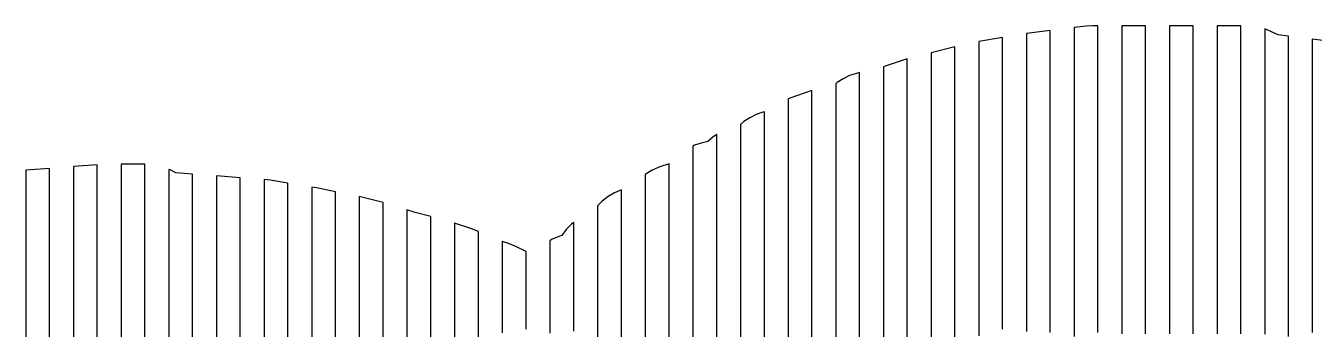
# Model space of a CAD drawing. Header units: millimetres. Extents: x -6 to 1890, y -8 to 898.
# Drawn here: x 517.6 to 733.9, y 626.4 to 677.4 of the extents above; entities that cross this region are included whole.
import ezdxf

# ---------------------------------------------------------------- set-up
doc = ezdxf.new("R2010")
doc.units = ezdxf.units.MM
doc.layers.add('PASSADAS_COMPLETAS', color=1, linetype='CONTINUOUS')
doc.layers.add('PECAS_2D', color=3, linetype='CONTINUOUS')

msp = doc.modelspace()

# ---------------------------------------------------------------- linework, layer by layer
at = {"layer": 'PASSADAS_COMPLETAS'}
for points in [[(697.578, 625.827), (697.578, 627.116), (697.578, 628.405), (697.578, 629.694), (697.578, 630.982), (697.578, 660.624), (697.578, 661.913), (697.578, 663.202), (697.578, 664.49), (697.578, 665.779), (697.578, 669.646), (697.578, 670.934), (697.578, 672.223), (697.578, 677.378), (696.716, 677.378), (695.587, 677.308), (693.578, 677.057), (693.578, 671.867), (693.578, 670.57), (693.578, 666.678), (693.578, 665.38), (693.578, 664.083), (693.578, 662.785), (693.578, 661.488), (693.578, 660.191), (693.578, 629.053), (693.578, 627.756), (693.578, 626.458), (693.578, 625.161)], [(705.578, 625.58), (705.578, 626.875), (705.578, 628.17), (705.578, 629.465), (705.578, 630.759), (705.578, 660.544), (705.578, 661.839), (705.578, 663.134), (705.578, 664.428), (705.578, 665.723), (705.578, 668.313), (705.578, 672.198), (705.578, 673.493), (705.578, 677.378), (701.578, 677.378), (701.578, 672.198), (701.578, 670.903), (701.578, 667.018), (701.578, 665.723), (701.578, 664.428), (701.578, 663.134), (701.578, 661.839), (701.578, 660.544), (701.578, 630.759), (701.578, 629.465), (701.578, 628.17), (701.578, 626.875), (701.578, 625.58)], [(713.578, 625.58), (713.578, 626.875), (713.578, 628.17), (713.578, 629.465), (713.578, 630.759), (713.578, 660.544), (713.578, 661.839), (713.578, 663.134), (713.578, 664.428), (713.578, 665.723), (713.578, 669.608), (713.578, 672.198), (713.578, 673.493), (713.578, 677.378), (709.578, 677.378), (709.578, 673.493), (709.578, 672.198), (709.578, 668.313), (709.578, 665.723), (709.578, 664.428), (709.578, 663.134), (709.578, 661.839), (709.578, 660.544), (709.578, 630.759), (709.578, 629.465), (709.578, 628.17), (709.578, 626.875), (709.578, 625.58)], [(721.578, 625.58), (721.578, 626.875), (721.578, 628.17), (721.578, 629.465), (721.578, 630.759), (721.578, 660.544), (721.578, 661.839), (721.578, 663.134), (721.578, 664.428), (721.578, 665.723), (721.578, 669.608), (721.578, 670.903), (721.578, 672.198), (721.578, 677.378), (717.578, 677.378), (717.578, 673.493), (717.578, 672.198), (717.578, 668.313), (717.578, 665.723), (717.578, 664.428), (717.578, 663.134), (717.578, 661.839), (717.578, 660.544), (717.578, 630.759), (717.578, 629.465), (717.578, 628.17), (717.578, 626.875), (717.578, 625.58)], [(681.578, 626.343), (681.578, 658.625), (681.578, 659.916), (681.578, 661.207), (681.578, 662.499), (681.578, 666.372), (681.578, 668.955), (681.578, 670.246), (681.578, 675.412), (677.578, 674.745), (677.578, 669.534), (677.578, 668.231), (677.578, 664.323), (677.578, 663.021), (677.578, 661.718), (677.578, 660.415), (677.578, 659.113), (677.578, 657.81), (677.578, 656.507), (677.578, 625.242)], [(689.578, 625.814), (689.578, 627.115), (689.578, 628.416), (689.578, 629.717), (689.578, 659.643), (689.578, 660.944), (689.578, 662.245), (689.578, 663.546), (689.578, 664.847), (689.578, 668.75), (689.578, 670.051), (689.578, 671.352), (689.578, 676.557), (685.578, 676.057), (685.578, 670.922), (685.578, 669.639), (685.578, 665.788), (685.578, 664.505), (685.578, 663.221), (685.578, 661.937), (685.578, 660.654), (685.578, 659.37), (685.578, 658.087), (685.578, 628.564), (685.578, 627.281), (685.578, 625.997)], [(729.578, 625.143), (729.578, 626.437), (729.578, 627.731), (729.578, 629.025), (729.578, 660.077), (729.578, 661.371), (729.578, 662.665), (729.578, 663.959), (729.578, 665.252), (729.578, 669.134), (729.578, 670.428), (729.578, 671.722), (729.578, 675.603), (727.828, 675.822), (726.637, 676.417), (725.578, 676.849), (725.578, 671.717), (725.578, 670.434), (725.578, 666.585), (725.578, 665.302), (725.578, 664.019), (725.578, 662.736), (725.578, 661.453), (725.578, 660.171), (725.578, 630.663), (725.578, 629.38), (725.578, 628.097), (725.578, 626.814), (725.578, 625.531)], [(736.623, 674.723), (733.578, 675.103), (733.578, 671.21), (733.578, 669.912), (733.578, 666.019), (733.578, 664.721), (733.578, 663.424), (733.578, 662.126), (733.578, 660.828), (733.578, 659.53), (733.578, 629.683), (733.578, 628.385), (733.578, 627.087), (733.578, 625.79)], [(673.578, 624.356), (673.578, 656.893), (673.578, 658.195), (673.578, 659.496), (673.578, 660.798), (673.578, 662.099), (673.578, 666.004), (673.578, 667.305), (673.578, 668.607), (673.578, 673.813), (669.578, 672.813), (669.578, 667.615), (669.578, 666.316), (669.578, 662.417), (669.578, 659.819), (669.578, 658.519), (669.578, 657.22), (669.578, 655.92), (669.578, 623.435)], [(665.578, 621.845), (665.578, 653.863), (665.578, 655.143), (665.578, 656.424), (665.578, 657.705), (665.578, 658.985), (665.578, 662.828), (665.578, 665.389), (665.578, 666.67), (665.578, 671.792), (661.854, 670.559), (661.578, 670.49), (661.578, 665.303), (661.578, 664.006), (661.578, 660.116), (661.578, 657.523), (661.578, 656.226), (661.578, 654.929), (661.578, 653.632), (661.578, 652.336), (661.578, 619.918)], [(657.578, 617.903), (657.578, 651.434), (657.578, 652.724), (657.578, 654.013), (657.578, 655.303), (657.578, 656.593), (657.578, 660.462), (657.578, 663.041), (657.578, 664.331), (657.578, 669.49), (657.023, 669.351), (655.885, 668.985), (654.796, 668.469), (653.785, 667.813), (653.578, 667.637), (653.578, 662.411), (653.578, 661.105), (653.578, 655.88), (653.578, 654.573), (653.578, 653.267), (653.578, 651.96), (653.578, 650.654), (653.578, 616.688)], [(649.578, 612.154), (649.578, 648.362), (649.578, 649.655), (649.578, 650.948), (649.578, 652.242), (649.578, 653.535), (649.578, 657.414), (649.578, 660.001), (649.578, 661.294), (649.578, 666.466), (646.011, 665.278), (645.578, 665.095), (645.578, 659.927), (645.578, 658.635), (645.578, 654.759), (645.578, 652.174), (645.578, 650.882), (645.578, 649.59), (645.578, 648.298), (645.578, 647.006), (645.578, 609.537)], [(641.578, 608.174), (641.578, 643.349), (641.578, 644.651), (641.578, 645.954), (641.578, 647.257), (641.578, 648.56), (641.578, 649.862), (641.578, 653.771), (641.578, 656.376), (641.578, 657.679), (641.578, 662.89), (641.306, 662.834), (640.193, 662.449), (639.134, 661.92), (638.157, 661.262), (637.578, 660.753), (637.578, 655.595), (637.578, 654.306), (637.578, 650.438), (637.578, 649.149), (637.578, 647.859), (637.578, 646.57), (637.578, 645.281), (637.578, 643.991), (637.578, 642.702), (637.578, 605.311)], [(633.578, 602.64), (633.578, 639.836), (633.578, 641.118), (633.578, 642.401), (633.578, 643.684), (633.578, 644.966), (633.578, 646.249), (633.578, 650.097), (633.578, 652.662), (633.578, 653.945), (633.578, 659.075), (632.987, 658.677), (632.104, 657.899), (630.965, 657.663), (629.852, 657.278), (629.578, 657.141), (629.578, 651.959), (629.578, 650.664), (629.578, 646.777), (629.578, 644.186), (629.578, 642.89), (629.578, 641.595), (629.578, 640.299), (629.578, 639.004), (629.578, 637.708), (629.578, 600.137)], [(521.578, 605.495), (521.578, 636.564), (521.578, 637.859), (521.578, 639.153), (521.578, 640.448), (521.578, 644.331), (521.578, 646.92), (521.578, 648.215), (521.578, 653.393), (517.578, 653.085), (517.578, 647.895), (517.578, 646.598), (517.578, 642.705), (517.578, 641.407), (517.578, 640.11), (517.578, 638.812), (517.578, 637.515), (517.578, 636.217), (517.578, 606.373)], [(529.578, 607.694), (529.578, 637.284), (529.578, 638.57), (529.578, 639.857), (529.578, 641.143), (529.578, 642.43), (529.578, 646.289), (529.578, 647.576), (529.578, 648.862), (529.578, 654.008), (525.578, 653.701), (525.578, 648.535), (525.578, 647.243), (525.578, 642.077), (525.578, 640.786), (525.578, 639.494), (525.578, 638.203), (525.578, 636.911), (525.578, 605.916)], [(537.578, 607.492), (537.578, 637.277), (537.578, 638.572), (537.578, 639.867), (537.578, 641.161), (537.578, 642.456), (537.578, 646.341), (537.578, 647.636), (537.578, 648.931), (537.578, 654.111), (533.578, 654.111), (533.578, 648.931), (533.578, 647.636), (533.578, 643.751), (533.578, 642.456), (533.578, 641.161), (533.578, 639.867), (533.578, 638.572), (533.578, 637.277), (533.578, 607.492)], [(625.578, 596.798), (625.578, 634.603), (625.578, 635.907), (625.578, 637.211), (625.578, 638.514), (625.578, 639.818), (625.578, 641.121), (625.578, 645.032), (625.578, 647.64), (625.578, 648.943), (625.578, 654.158), (624.037, 653.644), (622.745, 653.1), (621.578, 652.378), (621.578, 647.154), (621.578, 645.847), (621.578, 640.622), (621.578, 638.01), (621.578, 636.704), (621.578, 635.398), (621.578, 634.091), (621.578, 632.785), (621.578, 594.905)], [(545.578, 605.72), (545.578, 636.867), (545.578, 638.164), (545.578, 639.462), (545.578, 640.76), (545.578, 642.058), (545.578, 647.249), (545.578, 648.547), (545.578, 652.44), (542.785, 652.655), (541.794, 653.15), (541.578, 653.238), (541.578, 649.32), (541.578, 648.014), (541.578, 644.096), (541.578, 642.79), (541.578, 641.484), (541.578, 640.178), (541.578, 638.872), (541.578, 637.566), (541.578, 607.528)], [(553.578, 606.107), (553.578, 636.15), (553.578, 637.456), (553.578, 638.763), (553.578, 640.069), (553.578, 641.375), (553.578, 645.294), (553.578, 646.6), (553.578, 647.906), (553.578, 651.825), (549.578, 652.132), (549.578, 648.229), (549.578, 646.929), (549.578, 641.725), (549.578, 640.424), (549.578, 639.123), (549.578, 637.822), (549.578, 636.521), (549.578, 606.598)], [(561.578, 603.155), (561.578, 634.13), (561.578, 635.42), (561.578, 636.711), (561.578, 638.001), (561.578, 639.292), (561.578, 640.583), (561.578, 645.745), (561.578, 647.036), (561.578, 650.907), (558.61, 651.402), (557.578, 651.517), (557.578, 647.663), (557.578, 646.378), (557.578, 642.524), (557.578, 641.24), (557.578, 639.955), (557.578, 638.67), (557.578, 637.386), (557.578, 636.101), (557.578, 605.268)], [(569.578, 601.908), (569.578, 634.046), (569.578, 635.331), (569.578, 636.617), (569.578, 637.902), (569.578, 641.759), (569.578, 644.33), (569.578, 645.615), (569.578, 649.472), (566.365, 650.109), (565.578, 650.241), (565.578, 646.335), (565.578, 645.033), (565.578, 641.127), (565.578, 639.826), (565.578, 638.524), (565.578, 637.222), (565.578, 635.92), (565.578, 634.618), (565.578, 603.372)], [(617.578, 593.063), (617.578, 629.148), (617.578, 630.436), (617.578, 631.725), (617.578, 633.014), (617.578, 634.303), (617.578, 635.591), (617.578, 639.458), (617.578, 642.035), (617.578, 643.324), (617.578, 649.768), (616.435, 649.299), (615.355, 648.672), (614.366, 647.899), (613.578, 647.086), (613.578, 640.671), (613.578, 639.389), (613.578, 635.54), (613.578, 632.974), (613.578, 631.691), (613.578, 630.408), (613.578, 629.126), (613.578, 627.843), (613.578, 626.56), (613.578, 591.922)], [(577.578, 599.393), (577.578, 632.005), (577.578, 633.31), (577.578, 634.614), (577.578, 635.919), (577.578, 637.223), (577.578, 641.137), (577.578, 642.441), (577.578, 643.746), (577.578, 647.659), (573.578, 648.659), (573.578, 644.768), (573.578, 643.471), (573.578, 639.58), (573.578, 638.283), (573.578, 636.986), (573.578, 635.689), (573.578, 634.391), (573.578, 631.797), (573.578, 600.667)], [(585.578, 597.497), (585.578, 629.821), (585.578, 631.114), (585.578, 632.407), (585.578, 633.7), (585.578, 634.992), (585.578, 638.871), (585.578, 640.164), (585.578, 641.457), (585.578, 645.336), (582.927, 645.999), (581.578, 646.449), (581.578, 642.527), (581.578, 641.22), (581.578, 637.298), (581.578, 635.991), (581.578, 634.684), (581.578, 633.376), (581.578, 632.069), (581.578, 630.762), (581.578, 598.082)], [(593.578, 593.574), (593.578, 627.234), (593.578, 628.529), (593.578, 629.823), (593.578, 631.118), (593.578, 632.413), (593.578, 636.297), (593.578, 637.591), (593.578, 638.886), (593.578, 642.77), (592.307, 643.303), (589.578, 644.213), (589.578, 640.32), (589.578, 639.023), (589.578, 635.13), (589.578, 633.833), (589.578, 632.535), (589.578, 631.237), (589.578, 629.94), (589.578, 628.642), (589.578, 594.907)], [(609.578, 626.037), (609.578, 627.343), (609.578, 628.649), (609.578, 629.955), (609.578, 633.873), (609.578, 636.485), (609.578, 637.791), (609.578, 644.32), (609.196, 644.022), (608.327, 643.125), (607.598, 642.132), (607.233, 642.011), (605.961, 641.477), (605.578, 641.241), (605.578, 634.761), (605.578, 633.465), (605.578, 629.577), (605.578, 626.985), (605.578, 625.689)], [(601.578, 626.345), (601.578, 627.652), (601.578, 628.959), (601.578, 632.88), (601.578, 634.188), (601.578, 635.495), (601.578, 639.416), (599.962, 640.224), (598.77, 640.718), (597.578, 641.115), (597.578, 637.274), (597.578, 635.993), (597.578, 632.152), (597.578, 630.871), (597.578, 629.591), (597.578, 628.31), (597.578, 627.03), (597.578, 625.749)]]:
    msp.add_lwpolyline(points, dxfattribs=at)
at = {"layer": 'PECAS_2D'}
for points in [[(697.578, 625.827), (697.578, 627.116), (697.578, 628.405), (697.578, 629.694), (697.578, 630.982), (697.578, 660.624), (697.578, 661.913), (697.578, 663.202), (697.578, 664.49), (697.578, 665.779), (697.578, 669.646), (697.578, 670.934), (697.578, 672.223), (697.578, 677.378), (696.716, 677.378), (695.587, 677.308), (693.578, 677.057), (693.578, 671.867), (693.578, 670.57), (693.578, 666.678), (693.578, 665.38), (693.578, 664.083), (693.578, 662.785), (693.578, 661.488), (693.578, 660.191), (693.578, 629.053), (693.578, 627.756), (693.578, 626.458), (693.578, 625.161)], [(705.578, 625.58), (705.578, 626.875), (705.578, 628.17), (705.578, 629.465), (705.578, 630.759), (705.578, 660.544), (705.578, 661.839), (705.578, 663.134), (705.578, 664.428), (705.578, 665.723), (705.578, 668.313), (705.578, 672.198), (705.578, 673.493), (705.578, 677.378), (701.578, 677.378), (701.578, 672.198), (701.578, 670.903), (701.578, 667.018), (701.578, 665.723), (701.578, 664.428), (701.578, 663.134), (701.578, 661.839), (701.578, 660.544), (701.578, 630.759), (701.578, 629.465), (701.578, 628.17), (701.578, 626.875), (701.578, 625.58)], [(713.578, 625.58), (713.578, 626.875), (713.578, 628.17), (713.578, 629.465), (713.578, 630.759), (713.578, 660.544), (713.578, 661.839), (713.578, 663.134), (713.578, 664.428), (713.578, 665.723), (713.578, 669.608), (713.578, 672.198), (713.578, 673.493), (713.578, 677.378), (709.578, 677.378), (709.578, 673.493), (709.578, 672.198), (709.578, 668.313), (709.578, 665.723), (709.578, 664.428), (709.578, 663.134), (709.578, 661.839), (709.578, 660.544), (709.578, 630.759), (709.578, 629.465), (709.578, 628.17), (709.578, 626.875), (709.578, 625.58)], [(721.578, 625.58), (721.578, 626.875), (721.578, 628.17), (721.578, 629.465), (721.578, 630.759), (721.578, 660.544), (721.578, 661.839), (721.578, 663.134), (721.578, 664.428), (721.578, 665.723), (721.578, 669.608), (721.578, 670.903), (721.578, 672.198), (721.578, 677.378), (717.578, 677.378), (717.578, 673.493), (717.578, 672.198), (717.578, 668.313), (717.578, 665.723), (717.578, 664.428), (717.578, 663.134), (717.578, 661.839), (717.578, 660.544), (717.578, 630.759), (717.578, 629.465), (717.578, 628.17), (717.578, 626.875), (717.578, 625.58)], [(681.578, 626.343), (681.578, 658.625), (681.578, 659.916), (681.578, 661.207), (681.578, 662.499), (681.578, 666.372), (681.578, 668.955), (681.578, 670.246), (681.578, 675.412), (677.578, 674.745), (677.578, 669.534), (677.578, 668.231), (677.578, 664.323), (677.578, 663.021), (677.578, 661.718), (677.578, 660.415), (677.578, 659.113), (677.578, 657.81), (677.578, 656.507), (677.578, 625.242)], [(689.578, 625.814), (689.578, 627.115), (689.578, 628.416), (689.578, 629.717), (689.578, 659.643), (689.578, 660.944), (689.578, 662.245), (689.578, 663.546), (689.578, 664.847), (689.578, 668.75), (689.578, 670.051), (689.578, 671.352), (689.578, 676.557), (685.578, 676.057), (685.578, 670.922), (685.578, 669.639), (685.578, 665.788), (685.578, 664.505), (685.578, 663.221), (685.578, 661.937), (685.578, 660.654), (685.578, 659.37), (685.578, 658.087), (685.578, 628.564), (685.578, 627.281), (685.578, 625.997)], [(729.578, 625.143), (729.578, 626.437), (729.578, 627.731), (729.578, 629.025), (729.578, 660.077), (729.578, 661.371), (729.578, 662.665), (729.578, 663.959), (729.578, 665.252), (729.578, 669.134), (729.578, 670.428), (729.578, 671.722), (729.578, 675.603), (727.828, 675.822), (726.637, 676.417), (725.578, 676.849), (725.578, 671.717), (725.578, 670.434), (725.578, 666.585), (725.578, 665.302), (725.578, 664.019), (725.578, 662.736), (725.578, 661.453), (725.578, 660.171), (725.578, 630.663), (725.578, 629.38), (725.578, 628.097), (725.578, 626.814), (725.578, 625.531)], [(736.623, 674.723), (733.578, 675.103), (733.578, 671.21), (733.578, 669.912), (733.578, 666.019), (733.578, 664.721), (733.578, 663.424), (733.578, 662.126), (733.578, 660.828), (733.578, 659.53), (733.578, 629.683), (733.578, 628.385), (733.578, 627.087), (733.578, 625.79)], [(673.578, 624.356), (673.578, 656.893), (673.578, 658.195), (673.578, 659.496), (673.578, 660.798), (673.578, 662.099), (673.578, 666.004), (673.578, 667.305), (673.578, 668.607), (673.578, 673.813), (669.578, 672.813), (669.578, 667.615), (669.578, 666.316), (669.578, 662.417), (669.578, 659.819), (669.578, 658.519), (669.578, 657.22), (669.578, 655.92), (669.578, 623.435)], [(665.578, 621.845), (665.578, 653.863), (665.578, 655.143), (665.578, 656.424), (665.578, 657.705), (665.578, 658.985), (665.578, 662.828), (665.578, 665.389), (665.578, 666.67), (665.578, 671.792), (661.854, 670.559), (661.578, 670.49), (661.578, 665.303), (661.578, 664.006), (661.578, 660.116), (661.578, 657.523), (661.578, 656.226), (661.578, 654.929), (661.578, 653.632), (661.578, 652.336), (661.578, 619.918)], [(657.578, 617.903), (657.578, 651.434), (657.578, 652.724), (657.578, 654.013), (657.578, 655.303), (657.578, 656.593), (657.578, 660.462), (657.578, 663.041), (657.578, 664.331), (657.578, 669.49), (657.023, 669.351), (655.885, 668.985), (654.796, 668.469), (653.785, 667.813), (653.578, 667.637), (653.578, 662.411), (653.578, 661.105), (653.578, 655.88), (653.578, 654.573), (653.578, 653.267), (653.578, 651.96), (653.578, 650.654), (653.578, 616.688)], [(649.578, 612.154), (649.578, 648.362), (649.578, 649.655), (649.578, 650.948), (649.578, 652.242), (649.578, 653.535), (649.578, 657.414), (649.578, 660.001), (649.578, 661.294), (649.578, 666.466), (646.011, 665.278), (645.578, 665.095), (645.578, 659.927), (645.578, 658.635), (645.578, 654.759), (645.578, 652.174), (645.578, 650.882), (645.578, 649.59), (645.578, 648.298), (645.578, 647.006), (645.578, 609.537)], [(641.578, 608.174), (641.578, 643.349), (641.578, 644.651), (641.578, 645.954), (641.578, 647.257), (641.578, 648.56), (641.578, 649.862), (641.578, 653.771), (641.578, 656.376), (641.578, 657.679), (641.578, 662.89), (641.306, 662.834), (640.193, 662.449), (639.134, 661.92), (638.157, 661.262), (637.578, 660.753), (637.578, 655.595), (637.578, 654.306), (637.578, 650.438), (637.578, 649.149), (637.578, 647.859), (637.578, 646.57), (637.578, 645.281), (637.578, 643.991), (637.578, 642.702), (637.578, 605.311)], [(633.578, 602.64), (633.578, 639.836), (633.578, 641.118), (633.578, 642.401), (633.578, 643.684), (633.578, 644.966), (633.578, 646.249), (633.578, 650.097), (633.578, 652.662), (633.578, 653.945), (633.578, 659.075), (632.987, 658.677), (632.104, 657.899), (630.965, 657.663), (629.852, 657.278), (629.578, 657.141), (629.578, 651.959), (629.578, 650.664), (629.578, 646.777), (629.578, 644.186), (629.578, 642.89), (629.578, 641.595), (629.578, 640.299), (629.578, 639.004), (629.578, 637.708), (629.578, 600.137)], [(521.578, 605.495), (521.578, 636.564), (521.578, 637.859), (521.578, 639.153), (521.578, 640.448), (521.578, 644.331), (521.578, 646.92), (521.578, 648.215), (521.578, 653.393), (517.578, 653.085), (517.578, 647.895), (517.578, 646.598), (517.578, 642.705), (517.578, 641.407), (517.578, 640.11), (517.578, 638.812), (517.578, 637.515), (517.578, 636.217), (517.578, 606.373)], [(529.578, 607.694), (529.578, 637.284), (529.578, 638.57), (529.578, 639.857), (529.578, 641.143), (529.578, 642.43), (529.578, 646.289), (529.578, 647.576), (529.578, 648.862), (529.578, 654.008), (525.578, 653.701), (525.578, 648.535), (525.578, 647.243), (525.578, 642.077), (525.578, 640.786), (525.578, 639.494), (525.578, 638.203), (525.578, 636.911), (525.578, 605.916)], [(537.578, 607.492), (537.578, 637.277), (537.578, 638.572), (537.578, 639.867), (537.578, 641.161), (537.578, 642.456), (537.578, 646.341), (537.578, 647.636), (537.578, 648.931), (537.578, 654.111), (533.578, 654.111), (533.578, 648.931), (533.578, 647.636), (533.578, 643.751), (533.578, 642.456), (533.578, 641.161), (533.578, 639.867), (533.578, 638.572), (533.578, 637.277), (533.578, 607.492)], [(625.578, 596.798), (625.578, 634.603), (625.578, 635.907), (625.578, 637.211), (625.578, 638.514), (625.578, 639.818), (625.578, 641.121), (625.578, 645.032), (625.578, 647.64), (625.578, 648.943), (625.578, 654.158), (624.037, 653.644), (622.745, 653.1), (621.578, 652.378), (621.578, 647.154), (621.578, 645.847), (621.578, 640.622), (621.578, 638.01), (621.578, 636.704), (621.578, 635.398), (621.578, 634.091), (621.578, 632.785), (621.578, 594.905)], [(545.578, 605.72), (545.578, 636.867), (545.578, 638.164), (545.578, 639.462), (545.578, 640.76), (545.578, 642.058), (545.578, 647.249), (545.578, 648.547), (545.578, 652.44), (542.785, 652.655), (541.794, 653.15), (541.578, 653.238), (541.578, 649.32), (541.578, 648.014), (541.578, 644.096), (541.578, 642.79), (541.578, 641.484), (541.578, 640.178), (541.578, 638.872), (541.578, 637.566), (541.578, 607.528)], [(553.578, 606.107), (553.578, 636.15), (553.578, 637.456), (553.578, 638.763), (553.578, 640.069), (553.578, 641.375), (553.578, 645.294), (553.578, 646.6), (553.578, 647.906), (553.578, 651.825), (549.578, 652.132), (549.578, 648.229), (549.578, 646.929), (549.578, 641.725), (549.578, 640.424), (549.578, 639.123), (549.578, 637.822), (549.578, 636.521), (549.578, 606.598)], [(561.578, 603.155), (561.578, 634.13), (561.578, 635.42), (561.578, 636.711), (561.578, 638.001), (561.578, 639.292), (561.578, 640.583), (561.578, 645.745), (561.578, 647.036), (561.578, 650.907), (558.61, 651.402), (557.578, 651.517), (557.578, 647.663), (557.578, 646.378), (557.578, 642.524), (557.578, 641.24), (557.578, 639.955), (557.578, 638.67), (557.578, 637.386), (557.578, 636.101), (557.578, 605.268)], [(569.578, 601.908), (569.578, 634.046), (569.578, 635.331), (569.578, 636.617), (569.578, 637.902), (569.578, 641.759), (569.578, 644.33), (569.578, 645.615), (569.578, 649.472), (566.365, 650.109), (565.578, 650.241), (565.578, 646.335), (565.578, 645.033), (565.578, 641.127), (565.578, 639.826), (565.578, 638.524), (565.578, 637.222), (565.578, 635.92), (565.578, 634.618), (565.578, 603.372)], [(617.578, 593.063), (617.578, 629.148), (617.578, 630.436), (617.578, 631.725), (617.578, 633.014), (617.578, 634.303), (617.578, 635.591), (617.578, 639.458), (617.578, 642.035), (617.578, 643.324), (617.578, 649.768), (616.435, 649.299), (615.355, 648.672), (614.366, 647.899), (613.578, 647.086), (613.578, 640.671), (613.578, 639.389), (613.578, 635.54), (613.578, 632.974), (613.578, 631.691), (613.578, 630.408), (613.578, 629.126), (613.578, 627.843), (613.578, 626.56), (613.578, 591.922)], [(577.578, 599.393), (577.578, 632.005), (577.578, 633.31), (577.578, 634.614), (577.578, 635.919), (577.578, 637.223), (577.578, 641.137), (577.578, 642.441), (577.578, 643.746), (577.578, 647.659), (573.578, 648.659), (573.578, 644.768), (573.578, 643.471), (573.578, 639.58), (573.578, 638.283), (573.578, 636.986), (573.578, 635.689), (573.578, 634.391), (573.578, 631.797), (573.578, 600.667)], [(585.578, 597.497), (585.578, 629.821), (585.578, 631.114), (585.578, 632.407), (585.578, 633.7), (585.578, 634.992), (585.578, 638.871), (585.578, 640.164), (585.578, 641.457), (585.578, 645.336), (582.927, 645.999), (581.578, 646.449), (581.578, 642.527), (581.578, 641.22), (581.578, 637.298), (581.578, 635.991), (581.578, 634.684), (581.578, 633.376), (581.578, 632.069), (581.578, 630.762), (581.578, 598.082)], [(593.578, 593.574), (593.578, 627.234), (593.578, 628.529), (593.578, 629.823), (593.578, 631.118), (593.578, 632.413), (593.578, 636.297), (593.578, 637.591), (593.578, 638.886), (593.578, 642.77), (592.307, 643.303), (589.578, 644.213), (589.578, 640.32), (589.578, 639.023), (589.578, 635.13), (589.578, 633.833), (589.578, 632.535), (589.578, 631.237), (589.578, 629.94), (589.578, 628.642), (589.578, 594.907)], [(609.578, 626.037), (609.578, 627.343), (609.578, 628.649), (609.578, 629.955), (609.578, 633.873), (609.578, 636.485), (609.578, 637.791), (609.578, 644.32), (609.196, 644.022), (608.327, 643.125), (607.598, 642.132), (607.233, 642.011), (605.961, 641.477), (605.578, 641.241), (605.578, 634.761), (605.578, 633.465), (605.578, 629.577), (605.578, 626.985), (605.578, 625.689)], [(601.578, 626.345), (601.578, 627.652), (601.578, 628.959), (601.578, 632.88), (601.578, 634.188), (601.578, 635.495), (601.578, 639.416), (599.962, 640.224), (598.77, 640.718), (597.578, 641.115), (597.578, 637.274), (597.578, 635.993), (597.578, 632.152), (597.578, 630.871), (597.578, 629.591), (597.578, 628.31), (597.578, 627.03), (597.578, 625.749)]]:
    msp.add_lwpolyline(points, dxfattribs=at)

doc.saveas('drawing.dxf')
